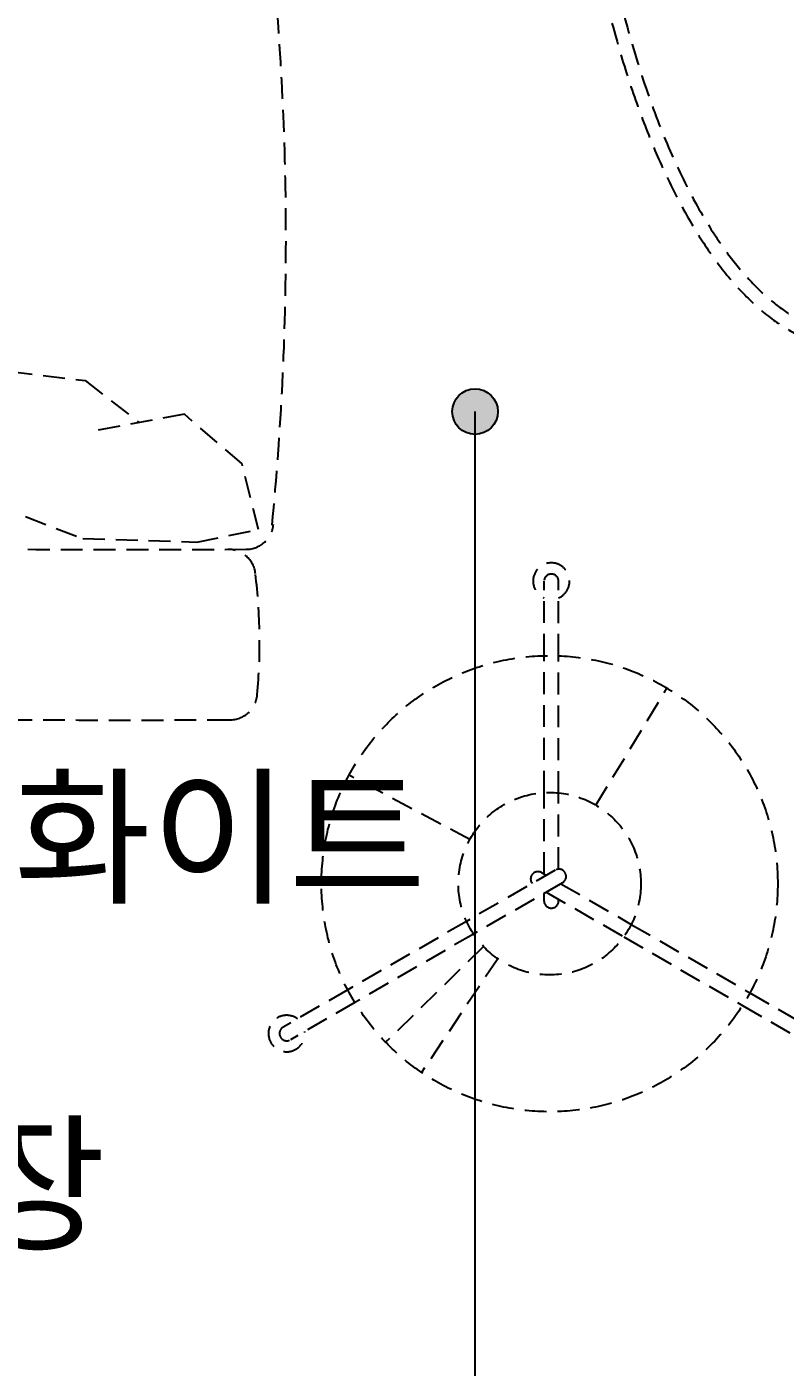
# Model space of a CAD drawing. Header units: millimetres. Extents: x 204923 to 257123, y 77248 to 107783.
# Drawn here: x 214793 to 215624, y 93846 to 95316 of the extents above; entities that cross this region are included whole.
import ezdxf

# ---------------------------------------------------------------- set-up
doc = ezdxf.new("R2010")
doc.units = ezdxf.units.MM
doc.header["$LTSCALE"] = 30
doc.linetypes.add('DH-HID2', pattern=[1.2, 0.8, -0.4])
for name, color, linetype in [('0-ELC TEXT', 7, 'Continuous'), ('FU-FURM', 251, 'DH-HID2'), ('설비', 140, 'Continuous')]:
    doc.layers.add(name, color=color, linetype=linetype)
doc.styles.add('코레일둥고', font='Korail_Round_Gothic_Medium.ttf')

# ---------------------------------------------------------------- blocks, each defined once
blk = doc.blocks.new('F-312')
at = {"layer": 'FU-FURM'}
for p, q in [((-971, -520.7), (-1008, -617.3)), ((-824.7, -537.8), (-834.7, -619.8)), ((-1008, -617.3), (-1011.7, -742)), ((-871.7, -728.5), (-889.8, -629.1)), ((-834.7, -619.8), (-880.8, -678.8)), ((-925.9, -791.7), (-871.7, -728.5)), ((-1011.7, -742), (-998.1, -809.7)), ((-998.1, -809.7), (-925.9, -791.7)), ((-1502.7, -907.4), (-1543.6, -836.6)), ((-1516.6, -915.3), (-1557.4, -844.6)), ((-1427.6, -1037.6), (-1502.7, -907.4)), ((-1338, -1041.2), (-1267.3, -908.9)), ((-1441.5, -1045.3), (-1516.6, -915.3)), ((-1455.1, -1056.2), (-1560.1, -949)), ((-1468.6, -1071.9), (-1593.2, -988.4)), ((-1371.5, -1134.8), (-1427.6, -1037.6)), ((-1385.3, -1142.8), (-1441.5, -1045.3)), ((-1395.6, -1125), (-1444.6, -1210)), ((-1405.1, -1122.6), (-1397, -1122.6)), ((-1374.2, -1119.9), (-1377.1, -1125)), ((-1375.7, -1122.6), (-1286.5, -1122.6)), ((-1286.5, -1122.6), (-1136.4, -1122.6)), ((-1136.4, -1122.6), (-1054.8, -1122.6)), ((-1386.3, -1141), (-1430.9, -1218.2)), ((-1406.6, -1138.6), (-1403.4, -1138.6)), ((-1370.4, -1138.6), (-1286.8, -1138.6)), ((-1286.8, -1138.6), (-1136.5, -1138.6)), ((-1136.5, -1138.6), (-1054.8, -1138.6)), ((-1300.2, -1179.5), (-1171.9, -1257.3)), ((-1444.6, -1210), (-1519.8, -1340.1)), ((-1430.9, -1218.2), (-1506, -1348.2)), ((-1519.8, -1340.1), (-1560.6, -1410.9)), ((-1506, -1348.2), (-1546.8, -1418.9))]:
    blk.add_line(p, q, dxfattribs=at)
for radius in [250, 100]:
    blk.add_circle((-1386.3, -1128.7), radius, dxfattribs=at)
for centre, radius, start, end in [((21220.1, -660.7), 22427, 178.94948, 180.29926), ((20793.9, -674.3), 21813.9, 178.93528, 180.32022), ((-1176.7, -778.4), 30, 178.9327, 265.3487), ((-1049.8, -776.5), 30, 276.1197, 1.0625), ((-1121.9, -197.1), 613.8, 264.6482, 277.0418), ((-989.7, -796.1), 30, 180.2976, 265.1553), ((-1550.6, -840.5), 20, 323.5419, 276.454), ((-1550.5, -840.6), 7.99, 30, 210), ((-679.2, 2392.5), 3232.3, 264.4233, 275.5112), ((-1381.1, -1115.9), 7.99, 330, 128.0179), ((-1054.6, -1130.6), 20, 203.5419, 156.454), ((-1405, -1130.6), 8.07, 90.4715, 258.5684), ((-1054.8, -1130.6), 7.99, 270, 90), ((-1378.4, -1138.8), 7.99, 210, 30)]:
    blk.add_arc(centre, radius, start, end, dxfattribs=at)
at = {"layer": 'FU-FURM', "extrusion": (0, 0, -1)}
blk.add_ellipse((0, -1463.6), major_axis=(800, 0), ratio=0.4, dxfattribs=at)
at = {"layer": 'FU-FURM'}
blk.add_open_spline([(785, -1463.6), (785, -1472.7), (783.9, -1481.7), (779.5, -1499.9), (776.3, -1509), (767.4, -1527.3), (761.8, -1536.5), (748.2, -1554.7), (740.3, -1563.8), (722.1, -1581.9), (711.8, -1590.8), (689.1, -1608.2), (676.6, -1616.8), (649.5, -1633.5), (634.9, -1641.6), (603.7, -1657.3), (587.1, -1664.8), (552.2, -1679.3), (533.8, -1686.2), (487.3, -1702.1), (458.4, -1710.7), (397.8, -1726.2), (366.1, -1733.2), (300.7, -1745.3), (266.9, -1750.5), (197.8, -1759), (162.5, -1762.2), (91.2, -1766.9), (55.1, -1768.2), (-17.1, -1768.9), (-53.3, -1768.2), (-125.2, -1765), (-160.8, -1762.4), (-230.8, -1755.3), (-265.2, -1750.7), (-332.1, -1739.9), (-364.5, -1733.5), (-427, -1719.1), (-457, -1711.1), (-513.8, -1693.5), (-540.6, -1683.9), (-590.7, -1663.5), (-614, -1652.6), (-656.3, -1629.8), (-675.5, -1617.8), (-705.3, -1596.1), (-716.9, -1586.5), (-737.5, -1566.9), (-746.4, -1557), (-761.4, -1537.2), (-767.5, -1527.2), (-776.1, -1509.2), (-779, -1501.2), (-783.2, -1485.3), (-784.4, -1477.4), (-785.3, -1461.5), (-784.8, -1453.6), (-782.3, -1437.7), (-780.2, -1429.8), (-774.3, -1413.8), (-770.4, -1405.8), (-761, -1389.7), (-755.3, -1381.7), (-742.3, -1365.7), (-734.9, -1357.8), (-718.2, -1342.1), (-709.1, -1334.3), (-689, -1319), (-678.1, -1311.5), (-649.4, -1293.5), (-630.8, -1283.3), (-590.4, -1263.7), (-568.7, -1254.4), (-522.4, -1236.8), (-497.9, -1228.6), (-446.5, -1213.3), (-419.6, -1206.3), (-363.8, -1193.7), (-334.9, -1188), (-275.6, -1178.1), (-245.2, -1173.9), (-183.3, -1166.9), (-151.8, -1164.2), (-88.2, -1160.3), (-56.1, -1159.2), (8.2, -1158.4), (40.4, -1158.8), (104.5, -1161.1), (136.3, -1163.1), (199.2, -1168.5), (230.2, -1172), (290.9, -1180.4), (320.6, -1185.4), (378.2, -1196.7), (406.1, -1203), (459.8, -1217), (485.6, -1224.7), (534.5, -1241.1), (557.7, -1249.9), (601, -1268.6), (621.3, -1278.4), (658.4, -1298.8), (675.4, -1309.5), (705.8, -1331.3), (719.2, -1342.6), (739.8, -1362.9), (747.7, -1371.9), (761.3, -1390), (766.9, -1399.1), (775.8, -1417.3), (779.2, -1426.3), (783.7, -1444.3), (784.9, -1453.3), (785, -1462.7), (785, -1463.2), (785, -1463.6)], degree=3, knots=[0, 0, 0, 0, 0.096006, 0.096006, 0.192013, 0.192013, 0.288019, 0.288019, 0.384026, 0.384026, 0.480032, 0.480032, 0.576039, 0.576039, 0.672045, 0.672045, 0.768052, 0.768052, 0.864058, 0.864058, 1.000623, 1.000623, 1.137188, 1.137188, 1.273752, 1.273752, 1.410317, 1.410317, 1.546881, 1.546881, 1.683446, 1.683446, 1.820011, 1.820011, 1.956575, 1.956575, 2.09314, 2.09314, 2.229705, 2.229705, 2.366269, 2.366269, 2.502834, 2.502834, 2.639398, 2.639398, 2.743847, 2.743847, 2.848296, 2.848296, 2.952744, 2.952744, 3.036859, 3.036859, 3.120973, 3.120973, 3.205087, 3.205087, 3.289202, 3.289202, 3.373316, 3.373316, 3.45743, 3.45743, 3.541545, 3.541545, 3.625659, 3.625659, 3.709774, 3.709774, 3.831324, 3.831324, 3.952874, 3.952874, 4.074424, 4.074424, 4.195974, 4.195974, 4.317525, 4.317525, 4.439075, 4.439075, 4.560625, 4.560625, 4.682175, 4.682175, 4.803725, 4.803725, 4.925276, 4.925276, 5.046826, 5.046826, 5.168376, 5.168376, 5.289926, 5.289926, 5.411476, 5.411476, 5.533027, 5.533027, 5.654577, 5.654577, 5.776127, 5.776127, 5.897677, 5.897677, 5.992828, 5.992828, 6.087979, 6.087979, 6.18313, 6.18313, 6.278281, 6.278281, 6.283185, 6.283185, 6.283185, 6.283185], dxfattribs=at)

msp = doc.modelspace()

# ---------------------------------------------------------------- hatches: boundary and pattern name
at = {"layer": '0-ELC TEXT'}
h = msp.add_hatch(color=256, dxfattribs=at)
h.dxf.hatch_style = 1
edge = h.paths.add_edge_path()
edge.add_arc((215284.4, 94893.7), 25, -270, 90, ccw=False)

# ---------------------------------------------------------------- linework, layer by layer
msp.add_line((215284.4, 93029.1), (215284.4, 94893.7), dxfattribs=at)
msp.add_circle((215284.4, 94893.7), 25, dxfattribs=at)

# ---------------------------------------------------------------- block references
at = {"layer": 'FU-FURM', "rotation": 90}
msp.add_blockref('F-312', (214237.4, 95762.4), dxfattribs=at)

# ---------------------------------------------------------------- texts
at = {"layer": '0-ELC TEXT', "style": '코레일둥고'}
msp.add_text('히든수납장', height=120, dxfattribs=at).set_placement((214127, 93986.6))
at = {"layer": '설비', "color": 140, "style": '코레일둥고'}
msp.add_text('도어:스톤화이트', height=120, dxfattribs=at).set_placement((214132.9, 94367))

doc.saveas('drawing.dxf')
